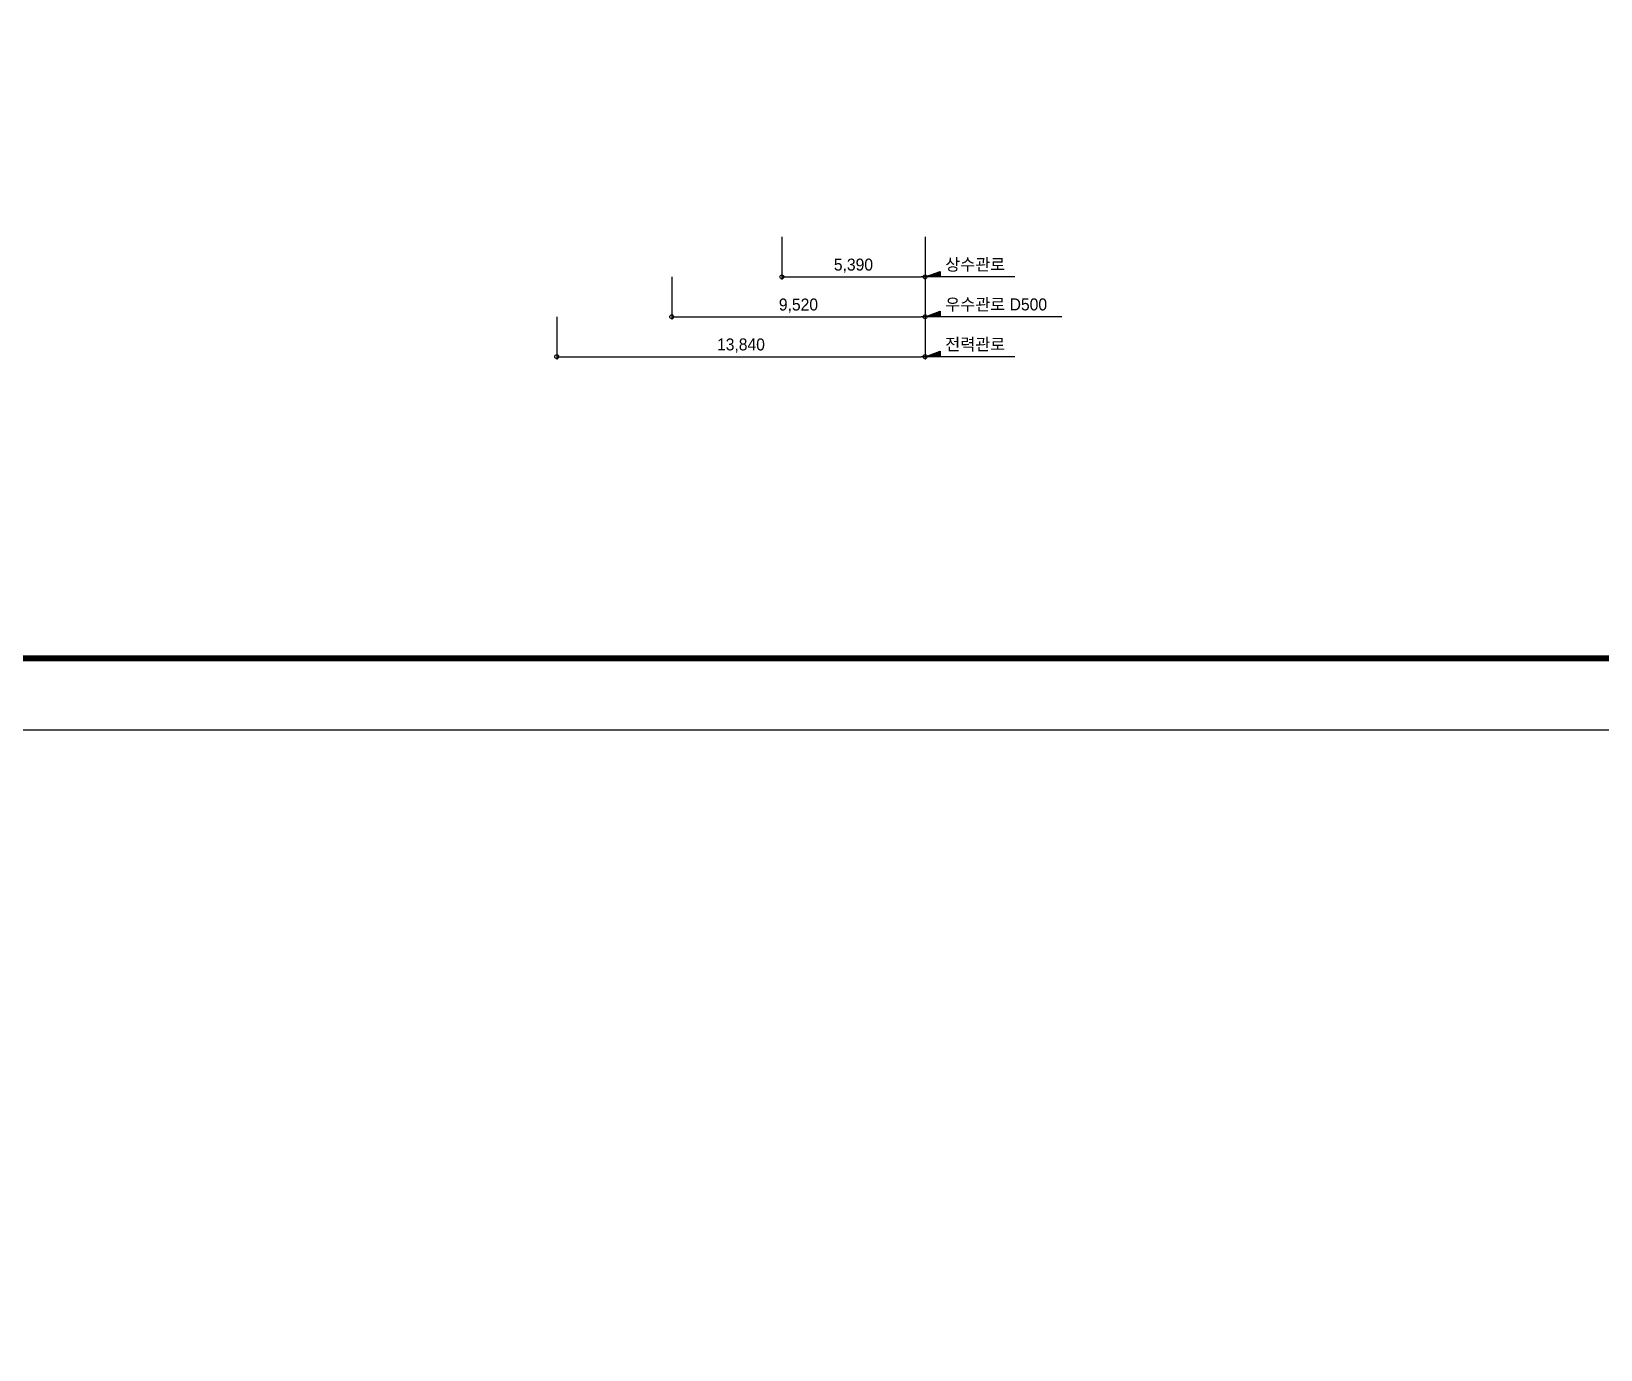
# Model space of a CAD drawing. Header units: millimetres. Extents: x 1073475 to 2890243, y -1340830 to -367733.
# Drawn here: x 1965820 to 2024806, y -480116 to -430576 of the extents above; entities that cross this region are included whole.
import ezdxf
from ezdxf.enums import TextEntityAlignment as Align
from ezdxf.xclip import XClip

# ---------------------------------------------------------------- set-up
doc = ezdxf.new("R2010")
doc.units = ezdxf.units.MM
doc.header["$LTSCALE"] = 50
doc.header["$XCLIPFRAME"] = 2
doc.header["$PDMODE"] = 3
doc.header["$PDSIZE"] = 100
doc.linetypes.add('HIDDEN2', pattern=[4.7625, 3.175, -1.5875])
doc.layers.get('Defpoints').update_dxf_attribs({"color": 151})
for name, color, linetype in [('1-우수관로', 140, '우수'), ('11', 11, 'Continuous'), ('C-DIM', 7, 'Continuous'), ('TEX', 3, 'Continuous'), ('TEXT', 3, 'Continuous'), ('지하지장물_상수관로', 5, 'HIDDEN2'), ('지하지장물_전기관로', 1, 'HIDDEN2'), ('지하지장물_통신관로', 7, 'HIDDEN2')]:
    doc.layers.add(name, color=color, linetype=linetype)
doc.styles.add('LT', font='')
doc.styles.add('RXHG', font='arial.ttf')
doc.styles.get("Standard").update_dxf_attribs({"font": ''})
doc.styles.add('돋움', font='')
doc.styles.get('LT').set_extended_font_data('GulimChe')
doc.styles.get('Standard').set_extended_font_data('Dotum')
doc.styles.get('돋움').set_extended_font_data('Dotum')
doc.linetypes.add('KT_LINE', pattern='A,12.7,-5.08,["KT",Standard,S=2.54,R=0,X=-2.54,Y=-1.27],-6.35', length=24.13)
doc.linetypes.add('POWER_LINE', pattern='A,12.7,-5.08,["POWER",Standard,S=2.54,R=0,X=-2.54,Y=-1.27],-6.35', length=24.13)
doc.linetypes.add('WATER_LINE', pattern='A,12.7,-5.08,["WATER",Standard,S=2.54,R=0,X=-2.54,Y=-1.27],-6.35', length=24.13)
doc.linetypes.add('우수', pattern='A,0.5,-0.05,["우수",LT,S=0.1,R=0,X=0,Y=-0.05],-0.4', length=0.95)
doc.dimstyles.new('SAM-300', dxfattribs={"dimscale": 1.5, "dimtxt": 300, "dimasz": 100, "dimexe": 70, "dimexo": 0, "dimgap": 100, "dimtad": 1, "dimdec": 0, "dimzin": 0, "dimdsep": 46, "dimlunit": 6, "dimtxsty": '돋움', "dimblk": 'ORIGIN', "dimcen": 100, "dimclrd": 1, "dimclre": 1, "dimclrt": 7, "dimadec": 0, "dimazin": 0, "dimtfac": 1, "dimtdec": 0, "dimtix": 1, "dimtmove": 2, "dimatfit": 3, "dimfxl": 70, "dimtolj": 1, "dimtzin": 0, "dimlwd": -1, "dimlwe": -1, "dimarcsym": 0})

# ---------------------------------------------------------------- blocks, each defined once
blk = doc.blocks.new('_Origin')
at = {"color": 0, "linetype": 'ByBlock', "lineweight": -2}
blk.add_line((0, 0), (-1, 0), dxfattribs=at)
blk.add_circle((0, 0), 0.5, dxfattribs=at)
blk = doc.blocks.new('*D168')
at = {"layer": 'C-DIM', "color": 1, "transparency": 16777216}
for p, q in [((1994029, -438301), (1994029, -439906)), ((1999414, -438301), (1999414, -439906)), ((1994179, -439801), (1999264, -439801))]:
    blk.add_line(p, q, dxfattribs=at)
at = {"layer": 'Defpoints', "color": 0, "transparency": 16777216}
for p in [(1994029, -438301), (1999414, -438301), (1999414, -439801)]:
    blk.add_point(p, dxfattribs=at)
at = {"layer": 'C-DIM', "color": 1, "transparency": 16777216, "xscale": 150, "yscale": 150, "zscale": 150, "rotation": 180}
blk.add_blockref('_Origin', (1994029, -439801), dxfattribs=at)
at = {"layer": 'C-DIM', "color": 1, "transparency": 16777216, "xscale": 150, "yscale": 150, "zscale": 150}
blk.add_blockref('_Origin', (1999414, -439801), dxfattribs=at)
at = {"layer": 'C-DIM', "color": 7, "transparency": 16777216, "insert": (1996721, -439382), "char_height": 450, "attachment_point": 5, "style": '돋움'}
blk.add_mtext('\\A1;5,390', dxfattribs=at)
blk = doc.blocks.new('*D169')
at = {"layer": 'C-DIM', "color": 1, "transparency": 16777216}
for p, q in [((1989893, -439801), (1989893, -441406)), ((1999414, -439801), (1999414, -441406)), ((1990043, -441301), (1999264, -441301))]:
    blk.add_line(p, q, dxfattribs=at)
at = {"layer": 'Defpoints', "color": 0, "transparency": 16777216}
for p in [(1989893, -439801), (1999414, -439801), (1999414, -441301)]:
    blk.add_point(p, dxfattribs=at)
at = {"layer": 'C-DIM', "color": 1, "transparency": 16777216, "xscale": 150, "yscale": 150, "zscale": 150, "rotation": 180}
blk.add_blockref('_Origin', (1989893, -441301), dxfattribs=at)
at = {"layer": 'C-DIM', "color": 1, "transparency": 16777216, "xscale": 150, "yscale": 150, "zscale": 150}
blk.add_blockref('_Origin', (1999414, -441301), dxfattribs=at)
at = {"layer": 'C-DIM', "color": 7, "transparency": 16777216, "insert": (1994654, -440882), "char_height": 450, "attachment_point": 5, "style": '돋움'}
blk.add_mtext('\\A1;9,520', dxfattribs=at)
blk = doc.blocks.new('*D170')
at = {"layer": 'C-DIM', "color": 1, "transparency": 16777216}
for p, q in [((1985571, -441301), (1985571, -442906)), ((1999414, -441301), (1999414, -442906)), ((1985721, -442801), (1999264, -442801))]:
    blk.add_line(p, q, dxfattribs=at)
at = {"layer": 'Defpoints', "color": 0, "transparency": 16777216}
for p in [(1985571, -441301), (1999414, -441301), (1999414, -442801)]:
    blk.add_point(p, dxfattribs=at)
at = {"layer": 'C-DIM', "color": 1, "transparency": 16777216, "xscale": 150, "yscale": 150, "zscale": 150, "rotation": 180}
blk.add_blockref('_Origin', (1985571, -442801), dxfattribs=at)
at = {"layer": 'C-DIM', "color": 1, "transparency": 16777216, "xscale": 150, "yscale": 150, "zscale": 150}
blk.add_blockref('_Origin', (1999414, -442801), dxfattribs=at)
at = {"layer": 'C-DIM', "color": 7, "transparency": 16777216, "insert": (1992492, -442382), "char_height": 450, "attachment_point": 5, "style": '돋움'}
blk.add_mtext('\\A1;13,840', dxfattribs=at)
blk = doc.blocks.new('dbox')
at = {"layer": '11'}
blk.add_line((81088, 1800), (4288, 1800), dxfattribs=at)
at = {"layer": '11', "const_width": 150}
blk.add_lwpolyline([(81088, 1800), (4288, 1800), (4288, 57600), (81088, 57600)], close=True, dxfattribs=at)
at = {"layer": 'TEXT', "color": 7}
blk.add_line((84100, 0), (0, 0), dxfattribs=at)
at = {"layer": 'TEX', "color": 6, "linetype": 'Continuous', "style": 'RXHG', "width": 1}
for tag, p in [('일자', (76628, 15972)), ('축척', (76628, 13925)), ('설계번호', (76684, 12170))]:
    blk.add_attdef(tag, p, '', height=300, dxfattribs=at)
at = {"layer": 'TEX', "color": 7, "linetype": 'Continuous', "style": 'RXHG', "width": 1}
blk.add_attdef('파일명', (81840, 4453), '', height=300, rotation=90, dxfattribs=at)
at = {"layer": 'TEX', "linetype": 'Continuous', "style": 'RXHG', "width": 1}
for tag, p in [('도면명-1', (77799, 3389)), ('도면명-2', (77799, 2662))]:
    blk.add_attdef(tag, text='', height=400, dxfattribs=at).set_placement(p, align=Align.CENTER)
blk = doc.blocks.new('A$405090834614')
at = {"layer": '1-우수관로', "color": 251, "linetype": '우수', "lineweight": 0, "ltscale": 80}
blk.add_lwpolyline([(121638, 164312), (127425, 92669), (132944, 11829)], dxfattribs=at)
at = {"layer": '지하지장물_상수관로', "color": 251, "linetype": 'WATER_LINE', "ltscale": 3}
blk.add_lwpolyline([(125974, 172142), (127656, 154547), (126905, 150875), (134574, 53206), (135978, 16885)], dxfattribs=at)
at = {"layer": '지하지장물_전기관로', "color": 251, "linetype": 'POWER_LINE', "ltscale": 3}
blk.add_lwpolyline([(128114, 30390), (124995, 81247), (120316, 126000), (117897, 159426), (117322, 167477), (116075, 173707), (115884, 185784), (118473, 190768)], dxfattribs=at)
at = {"layer": '지하지장물_통신관로', "color": 251, "linetype": 'KT_LINE', "ltscale": 3}
blk.add_lwpolyline([(133285, 176576), (83112, 173596), (82168, 171745), (83434, 140813), (89417, 133224), (94187, 130394), (100201, 81315), (103898, 49012), (108849, 25517)], dxfattribs=at)

msp = doc.modelspace()

# ---------------------------------------------------------------- hatches: boundary and pattern name
at = {"layer": 'C-DIM'}
for points in [[(1999985.5, -439593.9), (1999414, -439800.9), (1999985.5, -439800.9)], [(1999985.5, -441093.9), (1999414, -441300.9), (1999985.5, -441300.9)], [(1999985.5, -442593.9), (1999414, -442800.9), (1999985.5, -442800.9)]]:
    msp.add_hatch(color=1, dxfattribs=at).paths.add_polyline_path(points)

# ---------------------------------------------------------------- linework, layer by layer
at = {"layer": 'C-DIM', "color": 1}
for points in [[(2002792.7, -439800.9), (1999414, -439800.9), (1999985.5, -439593.9), (1999985.5, -439800.9)], [(2004557, -441300.9), (1999414, -441300.9), (1999985.5, -441093.9), (1999985.5, -441300.9)], [(2002792.7, -442800.9), (1999414, -442800.9), (1999985.5, -442593.9), (1999985.5, -442800.9)]]:
    msp.add_lwpolyline(points, dxfattribs=at)

# ---------------------------------------------------------------- block references
at = {"xscale": 1.5, "yscale": 1.5, "zscale": 1.5}
msp.add_blockref('dbox', (1956732.7, -456833.1), dxfattribs=at)
ref = msp.add_blockref('A$405090834614', (2011964.3, -577934.3), dxfattribs=dict(rotation=83.9464212542183))
XClip(ref).set_block_clipping_path([(104661.0409256864, 187029.200860789), (115795.371209384, 82037.659728932), (199028.6359362481, 90864.5294945205), (187894.3056525505, 195856.0706263776)])

# ---------------------------------------------------------------- texts
at = {"layer": 'C-DIM', "color": 7, "style": '돋움'}
for s, p in [('상수관로', (2000169.7, -439335.9)), ('우수관로 D500', (2000169.7, -440835.9)), ('전력관로', (2000169.7, -442335.9))]:
    msp.add_text(s, height=450, dxfattribs=at).set_placement(p, align=Align.MIDDLE_LEFT)

# ---------------------------------------------------------------- dimensions: what is measured, and where the dimension line sits
at = {"layer": 'C-DIM'}
for base, p1, p2, picture, middle in [((1999414, -439800.9), (1994028.9, -438300.9), (1999414, -438300.9), '*D168', (1996721.4, -439382.2)), ((1999414, -441300.9), (1989893.2, -439800.9), (1999414, -439800.9), '*D169', (1994653.6, -440882.2)), ((1999414, -442800.9), (1985571, -441300.9), (1999414, -441300.9), '*D170', (1992492.5, -442382.2))]:
    dim = msp.add_linear_dim(base=base, p1=p1, p2=p2, dimstyle='SAM-300', override={"dimrnd": 10}, dxfattribs=at)
    dim.commit()
    dim.dimension.update_dxf_attribs({"geometry": picture, "text_midpoint": middle})

doc.saveas('drawing.dxf')
